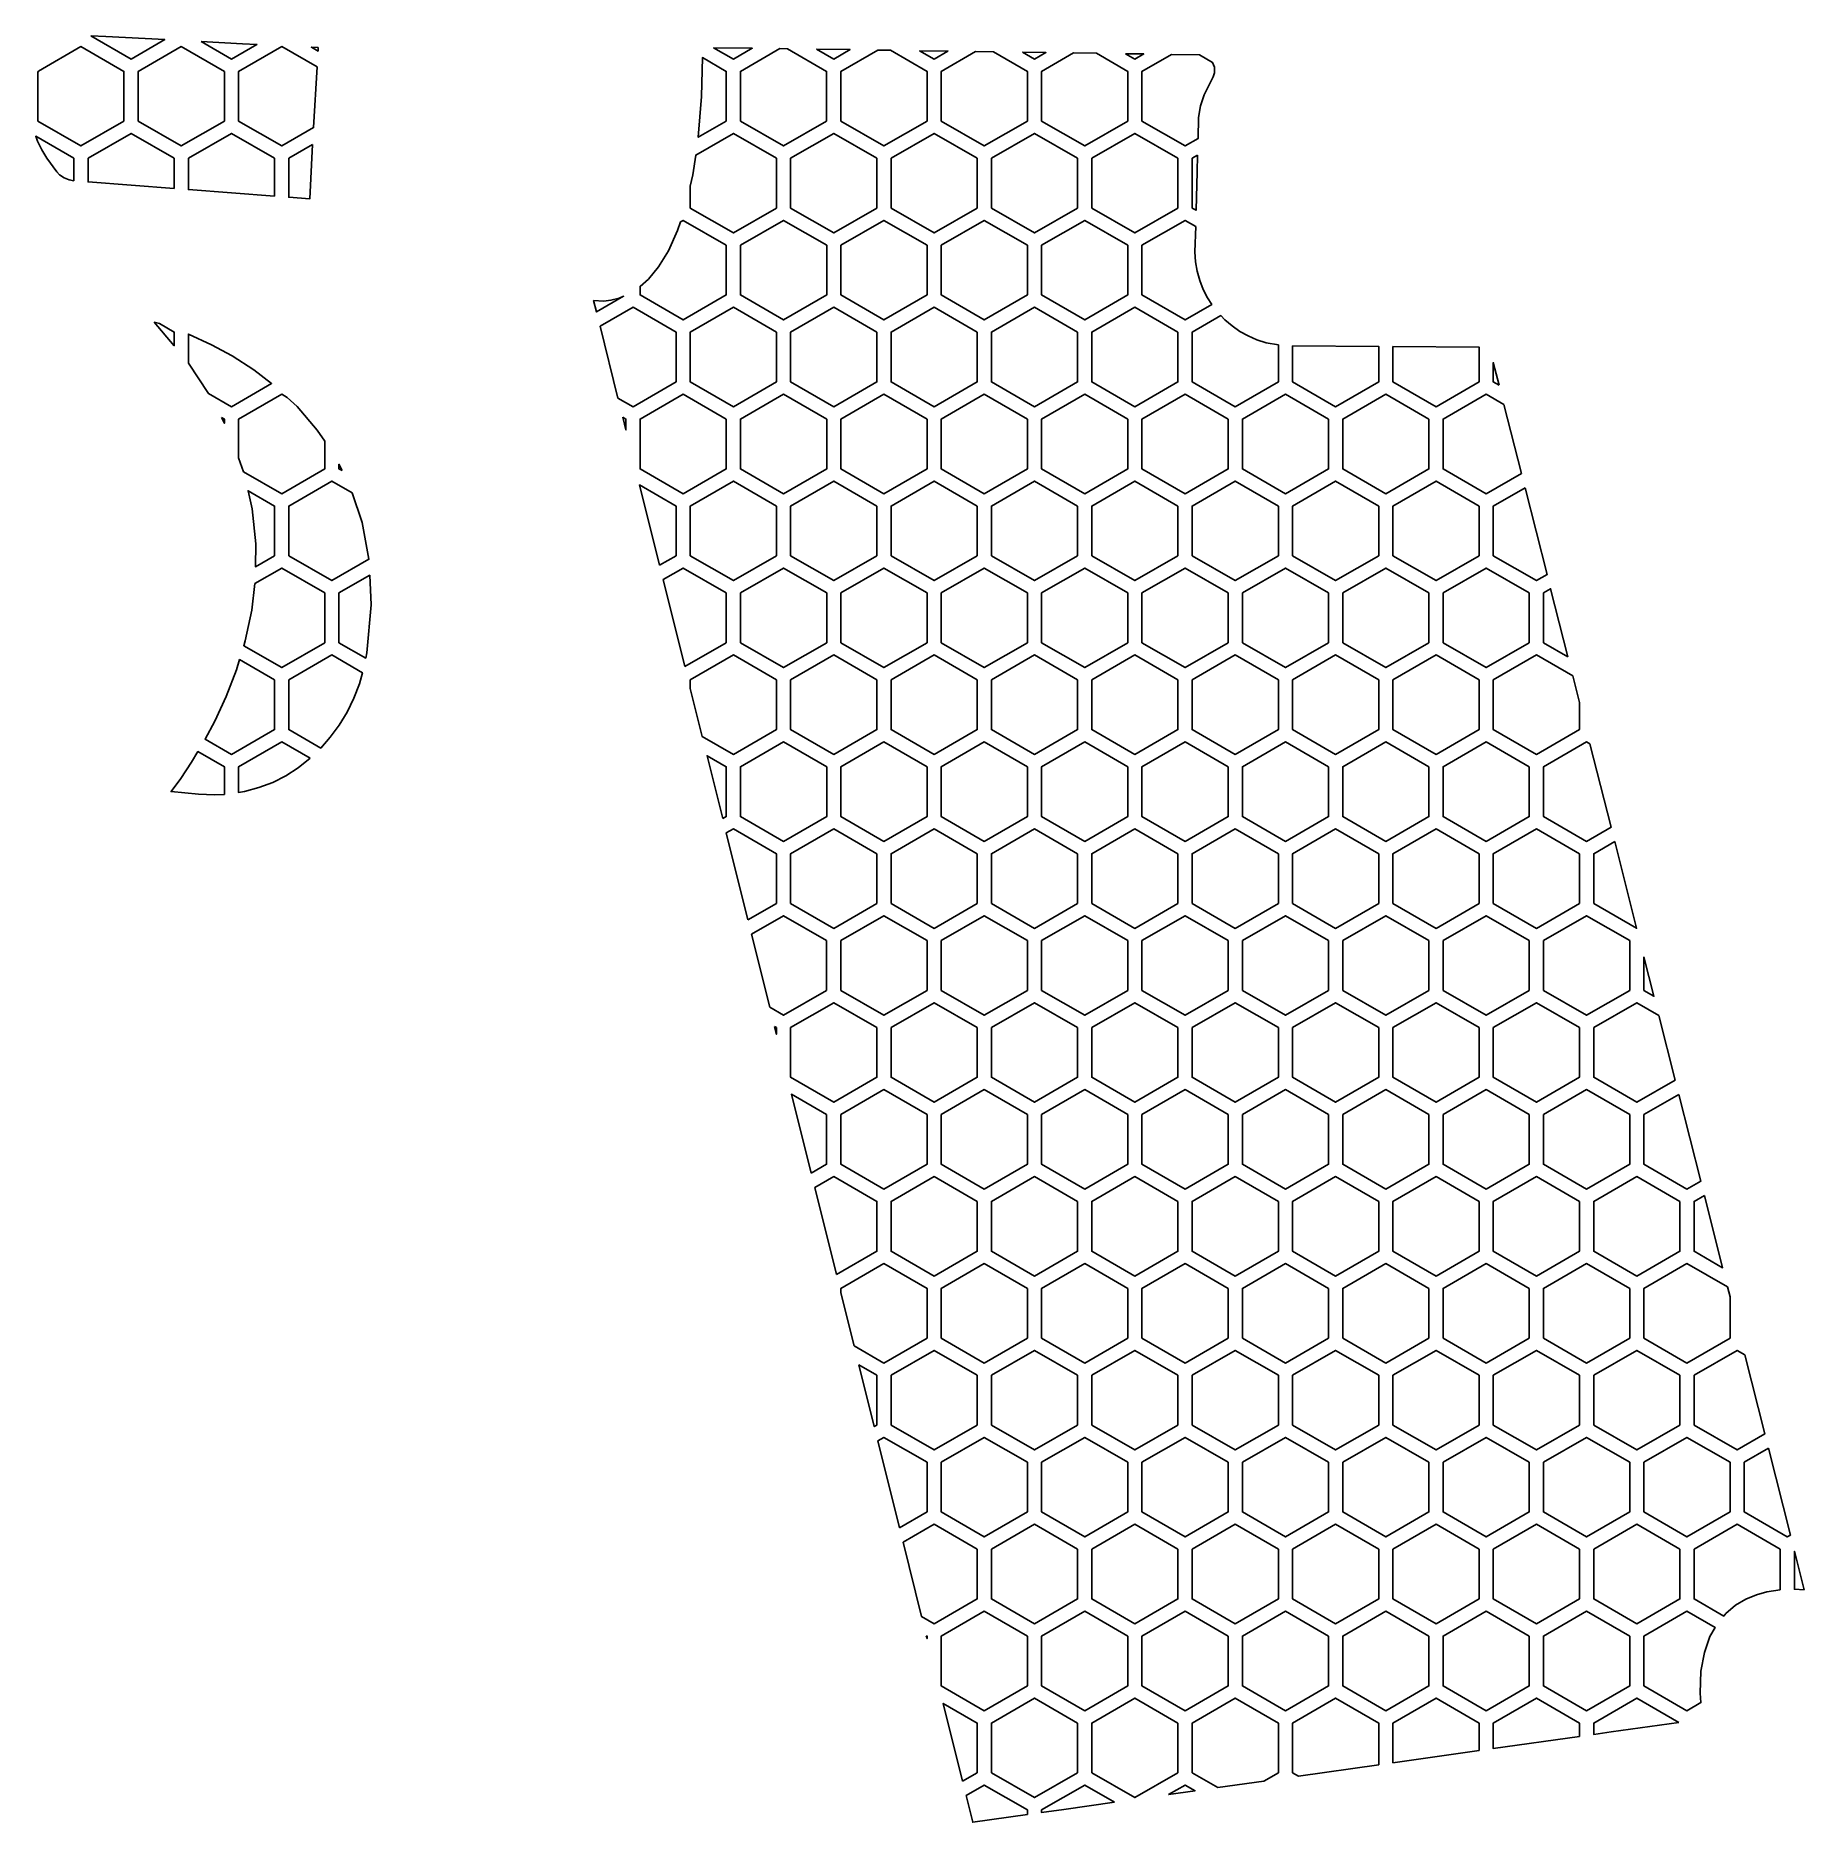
# Model space of a CAD drawing. Header units: millimetres. Extents: x 75.5 to 137.7, y -148.4 to -85.6.
import ezdxf

# ---------------------------------------------------------------- set-up
doc = ezdxf.new("R2010")
doc.units = ezdxf.units.MM

# ---------------------------------------------------------------- blocks, each defined once
blk = doc.blocks.new('HEX')
blk.add_lwpolyline([(1.516, 0.875), (0, 1.75), (-1.516, 0.875), (-1.516, -0.875), (0, -1.75), (1.516, -0.875)], close=True)

msp = doc.modelspace()

# ---------------------------------------------------------------- linework, layer by layer
for points in [[(75.55, -86.835), (77.048, -85.969), (78.563, -86.844), (78.563, -88.594), (77.048, -89.469), (75.532, -88.594), (75.532, -86.873), (75.55, -86.835)], [(77.396, -85.59), (77.929, -85.618), (79.999, -85.727), (78.813, -86.411), (77.396, -85.59)], [(81.275, -85.794), (82.73, -85.87), (83.237, -85.896), (82.345, -86.411), (81.275, -85.794)], [(85.356, -86.689), (85.231, -88.822), (84.11, -89.469), (82.595, -88.594), (82.595, -86.844), (84.11, -85.969), (85.356, -86.689)], [(85.397, -86.009), (85.389, -86.131), (85.158, -85.997), (85.397, -86.009)], [(99.305, -86.01), (100.661, -86.03), (100, -86.411), (99.305, -86.01)], [(101.902, -86.048), (103.281, -86.844), (103.281, -88.594), (101.766, -89.469), (100.25, -88.594), (100.25, -86.844), (101.636, -86.044), (101.902, -86.048)], [(102.928, -86.063), (104.104, -86.08), (103.531, -86.411), (102.928, -86.063)], [(105.08, -86.095), (105.525, -86.101), (106.812, -86.844), (106.812, -88.594), (105.297, -89.469), (103.781, -88.594), (103.781, -86.844), (105.08, -86.095)], [(98.881, -87.73), (98.913, -86.361), (99.75, -86.844), (99.75, -88.594), (98.766, -89.162), (98.881, -87.73)], [(106.551, -86.116), (107.548, -86.131), (107.062, -86.411), (106.551, -86.116)], [(108.523, -86.145), (109.148, -86.154), (110.343, -86.844), (110.343, -88.594), (108.828, -89.469), (107.312, -88.594), (107.312, -86.844), (108.523, -86.145)], [(110.174, -86.169), (110.992, -86.181), (110.593, -86.411), (110.174, -86.169)], [(111.967, -86.195), (112.771, -86.207), (113.874, -86.844), (113.874, -88.594), (112.359, -89.469), (110.843, -88.594), (110.843, -86.844), (111.967, -86.195)], [(113.797, -86.222), (114.436, -86.232), (114.124, -86.411), (113.797, -86.222)], [(116.394, -86.26), (116.858, -86.528), (116.923, -86.7), (116.922, -86.901), (116.877, -87.036), (116.567, -87.671), (116.434, -88.061), (116.366, -88.466), (116.346, -89.206), (115.89, -89.469), (114.374, -88.594), (114.374, -86.844), (115.411, -86.246), (116.394, -86.26)], [(76.798, -90.696), (76.636, -90.664), (76.458, -90.59), (76.3, -90.481), (76.197, -90.379), (75.845, -89.901), (75.67, -89.606), (75.523, -89.302), (75.458, -89.129), (76.798, -89.902), (76.798, -90.696)], [(80.329, -90.966), (77.298, -90.735), (77.298, -89.902), (78.813, -89.027), (80.329, -89.902), (80.329, -90.966)], [(83.86, -91.235), (80.829, -91.004), (80.829, -89.902), (82.345, -89.027), (83.86, -89.902), (83.86, -91.235)], [(98.574, -90.488), (98.677, -89.791), (100, -89.027), (101.516, -89.902), (101.516, -91.652), (100, -92.527), (98.484, -91.652), (98.484, -90.88), (98.574, -90.488)], [(85.197, -89.419), (85.098, -91.328), (84.36, -91.273), (84.36, -89.902), (85.197, -89.419)], [(116.33, -89.793), (116.314, -90.381), (116.278, -91.732), (116.14, -91.652), (116.14, -89.902), (116.33, -89.793)], [(97.013, -94.151), (97.37, -93.719), (97.717, -93.154), (98.04, -92.438), (98.138, -92.141), (98.234, -92.085), (99.75, -92.96), (99.75, -94.71), (98.234, -95.585), (96.719, -94.71), (96.719, -94.41), (97.013, -94.151)], [(116.263, -92.3), (116.235, -93.196), (116.259, -93.542), (116.317, -93.878), (116.408, -94.203), (116.53, -94.514), (116.681, -94.81), (116.831, -95.042), (115.89, -95.585), (114.374, -94.71), (114.374, -92.96), (115.89, -92.085), (116.263, -92.3)], [(95.446, -94.923), (95.692, -94.896), (95.983, -94.823), (96.137, -94.757), (95.185, -95.307), (95.084, -94.903), (95.446, -94.923)], [(95.94, -98.338), (95.311, -95.812), (96.469, -95.143), (97.984, -96.018), (97.984, -97.768), (96.469, -98.643), (95.94, -98.338)], [(117.294, -95.585), (117.545, -95.8), (117.818, -95.99), (118.109, -96.153), (118.419, -96.287), (118.744, -96.39), (119.171, -96.469), (119.171, -97.768), (117.655, -98.643), (116.14, -97.768), (116.14, -96.018), (117.149, -95.436), (117.294, -95.585)], [(79.627, -95.666), (79.807, -95.717), (80.329, -96.018), (80.329, -96.498), (79.627, -95.666)], [(80.829, -97.112), (80.829, -96.087), (81.646, -96.459), (82.366, -96.852), (83.126, -97.342), (83.757, -97.828), (82.345, -98.643), (81.54, -98.179), (80.829, -97.112)], [(119.671, -96.498), (122.702, -96.518), (122.702, -97.768), (121.187, -98.643), (119.671, -97.768), (119.671, -96.498)], [(123.202, -96.521), (126.233, -96.542), (126.233, -97.768), (124.718, -98.643), (123.202, -97.768), (123.202, -96.521)], [(126.936, -97.885), (126.733, -97.768), (126.733, -97.086), (126.936, -97.885)], [(82.595, -100.436), (82.595, -99.076), (84.11, -98.201), (84.299, -98.311), (84.651, -98.639), (85.361, -99.461), (85.626, -99.855), (85.626, -100.826), (84.11, -101.701), (82.771, -100.928), (82.595, -100.436)], [(127.107, -98.562), (127.721, -100.986), (126.483, -101.701), (124.968, -100.826), (124.968, -99.076), (126.483, -98.201), (127.107, -98.562)], [(81.99, -99.016), (82.095, -99.076), (82.095, -99.223), (81.99, -99.016)], [(96.108, -99.013), (96.219, -99.076), (96.219, -99.456), (96.108, -99.013)], [(86.236, -100.89), (86.126, -100.826), (86.126, -100.667), (86.236, -100.89)], [(83.197, -103.467), (83.07, -102.231), (82.926, -101.595), (83.86, -102.134), (83.86, -103.884), (83.189, -104.272), (83.197, -103.467)], [(86.94, -102.711), (87.176, -104.009), (85.876, -104.759), (84.36, -103.884), (84.36, -102.134), (85.876, -101.259), (86.595, -101.674), (86.94, -102.711)], [(97.405, -104.219), (96.702, -101.394), (97.984, -102.134), (97.984, -103.884), (97.405, -104.219)], [(127.849, -101.49), (128.623, -104.544), (128.249, -104.759), (126.733, -103.884), (126.733, -102.134), (127.849, -101.49)], [(82.827, -106.88), (83.055, -105.799), (83.161, -104.865), (84.11, -104.317), (85.626, -105.192), (85.626, -106.942), (84.11, -107.817), (82.776, -107.047), (82.827, -106.88)], [(98.294, -107.783), (97.531, -104.723), (98.234, -104.317), (99.75, -105.192), (99.75, -106.942), (98.294, -107.783)], [(87.253, -105.607), (87.103, -107.296), (87.066, -107.485), (86.126, -106.942), (86.126, -105.192), (87.209, -104.567), (87.253, -105.607)], [(129.356, -107.437), (128.499, -106.942), (128.499, -105.192), (128.75, -105.047), (129.356, -107.437)], [(86.842, -108.385), (86.646, -108.897), (86.409, -109.384), (86.133, -109.842), (85.821, -110.27), (85.486, -110.651), (84.36, -110), (84.36, -108.25), (85.876, -107.375), (86.953, -107.998), (86.842, -108.385)], [(98.484, -108.549), (98.484, -108.25), (100, -107.375), (101.516, -108.25), (101.516, -110), (100, -110.875), (98.907, -110.244), (98.484, -108.549)], [(129.764, -109.051), (129.764, -110), (128.249, -110.875), (126.733, -110), (126.733, -108.25), (128.249, -107.375), (129.527, -108.113), (129.764, -109.051)], [(81.762, -109.699), (82.159, -108.838), (82.521, -107.896), (82.629, -107.539), (83.86, -108.25), (83.86, -110), (82.345, -110.875), (81.418, -110.341), (81.762, -109.699)], [(85.109, -111.01), (84.689, -111.342), (84.253, -111.62), (83.793, -111.855), (83.309, -112.042), (82.805, -112.181), (82.595, -112.216), (82.595, -111.308), (84.11, -110.433), (85.109, -111.01)], [(130.132, -110.501), (130.875, -113.436), (130.014, -113.933), (128.499, -113.058), (128.499, -111.308), (130.014, -110.433), (130.132, -110.501)], [(80.94, -111.147), (81.166, -110.773), (82.095, -111.308), (82.095, -112.279), (81.742, -112.3), (81.188, -112.275), (80.222, -112.182), (80.558, -111.72), (80.94, -111.147)], [(99.626, -113.13), (99.075, -110.919), (99.75, -111.308), (99.75, -113.058), (99.626, -113.13)], [(100.514, -116.695), (99.751, -113.635), (100, -113.491), (101.516, -114.366), (101.516, -116.116), (100.514, -116.695)], [(131.003, -113.94), (131.775, -116.989), (130.264, -116.116), (130.264, -114.366), (131.003, -113.94)], [(101.28, -119.769), (100.64, -117.2), (101.766, -116.549), (103.281, -117.424), (103.281, -119.174), (101.766, -120.049), (101.28, -119.769)], [(132.03, -117.994), (132.38, -119.377), (132.03, -119.174), (132.03, -117.994)], [(132.552, -120.053), (133.128, -122.329), (131.78, -123.107), (130.264, -122.232), (130.264, -120.482), (131.78, -119.607), (132.552, -120.053)], [(101.448, -120.443), (101.516, -120.482), (101.516, -120.715), (101.448, -120.443)], [(102.734, -125.606), (102.041, -122.825), (103.281, -123.54), (103.281, -125.29), (102.734, -125.606)], [(133.256, -122.833), (134.029, -125.886), (133.545, -126.165), (132.03, -125.29), (132.03, -123.54), (133.256, -122.833)], [(103.622, -129.171), (102.86, -126.111), (103.531, -125.723), (105.047, -126.598), (105.047, -128.348), (103.622, -129.171)], [(134.157, -126.39), (134.8, -128.928), (133.795, -128.348), (133.795, -126.598), (134.157, -126.39)], [(103.781, -129.809), (103.781, -129.657), (105.297, -128.782), (106.812, -129.657), (106.812, -131.407), (105.297, -132.282), (104.246, -131.675), (103.781, -129.809)], [(135.061, -129.959), (135.061, -131.407), (133.545, -132.282), (132.03, -131.407), (132.03, -129.657), (133.545, -128.782), (134.971, -129.605), (135.061, -129.959)], [(135.576, -131.993), (136.282, -134.779), (135.311, -135.34), (133.795, -134.465), (133.795, -132.715), (135.311, -131.84), (135.576, -131.993)], [(104.414, -132.349), (105.047, -132.715), (105.047, -134.465), (104.954, -134.518), (104.414, -132.349)], [(105.842, -138.082), (105.08, -135.023), (105.297, -134.898), (106.812, -135.773), (106.812, -137.523), (105.842, -138.082)], [(136.41, -135.283), (137.183, -138.336), (137.076, -138.398), (135.561, -137.523), (135.561, -135.773), (136.41, -135.283)], [(105.968, -138.587), (107.062, -137.956), (108.578, -138.831), (108.578, -140.581), (107.062, -141.456), (106.619, -141.2), (105.968, -138.587)], [(136.826, -140.262), (136.355, -140.333), (135.99, -140.436), (135.619, -140.59), (135.257, -140.804), (134.916, -141.089), (134.838, -141.182), (133.795, -140.581), (133.795, -138.831), (135.311, -137.956), (136.826, -138.831), (136.826, -140.262)], [(137.672, -140.265), (137.326, -140.241), (137.326, -138.902), (137.672, -140.265)], [(134.353, -141.908), (134.158, -142.461), (134.039, -143.122), (134.01, -143.902), (134.036, -144.23), (133.545, -144.514), (132.03, -143.639), (132.03, -141.889), (133.545, -141.014), (134.536, -141.585), (134.353, -141.908)], [(106.787, -141.874), (106.812, -141.889), (106.812, -141.975), (106.787, -141.874)], [(108.063, -146.994), (107.38, -144.255), (108.578, -144.947), (108.578, -146.697), (108.063, -146.994)], [(118.664, -146.989), (117.044, -147.218), (116.14, -146.697), (116.14, -144.947), (117.655, -144.072), (119.171, -144.947), (119.171, -146.697), (118.664, -146.989)], [(122.702, -146.418), (119.88, -146.817), (119.671, -146.697), (119.671, -144.947), (121.187, -144.072), (122.702, -144.947), (122.702, -146.418)], [(126.233, -145.919), (123.202, -146.347), (123.202, -144.947), (124.718, -144.072), (126.233, -144.947), (126.233, -145.919)], [(129.764, -145.419), (126.733, -145.848), (126.733, -144.947), (128.249, -144.072), (129.764, -144.947), (129.764, -145.419)], [(133.258, -144.925), (130.875, -145.262), (130.264, -145.348), (130.264, -144.947), (131.78, -144.072), (133.258, -144.925)], [(110.343, -148.166), (108.422, -148.438), (108.189, -147.499), (108.828, -147.13), (110.343, -148.005), (110.343, -148.166)], [(113.404, -147.733), (111.63, -147.984), (110.843, -148.095), (110.843, -148.005), (112.359, -147.13), (113.404, -147.733)], [(115.312, -147.463), (115.89, -147.13), (116.24, -147.332), (115.312, -147.463)]]:
    msp.add_lwpolyline(points, close=True)

# ---------------------------------------------------------------- block references
for p in [(80.579, -87.719), (103.531, -90.777), (107.062, -90.777), (110.593, -90.777), (114.124, -90.777), (101.766, -93.835), (105.297, -93.835), (108.828, -93.835), (112.359, -93.835), (100, -96.893), (103.531, -96.893), (107.062, -96.893), (110.593, -96.893), (114.124, -96.893), (98.234, -99.951), (101.766, -99.951), (105.297, -99.951), (108.828, -99.951), (112.359, -99.951), (115.89, -99.951), (119.421, -99.951), (122.952, -99.951), (100, -103.009), (103.531, -103.009), (107.062, -103.009), (110.593, -103.009), (114.124, -103.009), (117.655, -103.009), (121.187, -103.009), (124.718, -103.009), (101.766, -106.067), (105.297, -106.067), (108.828, -106.067), (112.359, -106.067), (115.89, -106.067), (119.421, -106.067), (122.952, -106.067), (126.483, -106.067), (103.531, -109.125), (107.062, -109.125), (110.593, -109.125), (114.124, -109.125), (117.655, -109.125), (121.187, -109.125), (124.718, -109.125), (101.766, -112.183), (105.297, -112.183), (108.828, -112.183), (112.359, -112.183), (115.89, -112.183), (119.421, -112.183), (122.952, -112.183), (126.483, -112.183), (103.531, -115.241), (107.062, -115.241), (110.593, -115.241), (114.124, -115.241), (117.655, -115.241), (121.187, -115.241), (124.718, -115.241), (128.249, -115.241), (105.297, -118.299), (108.828, -118.299), (112.359, -118.299), (115.89, -118.299), (119.421, -118.299), (122.952, -118.299), (126.483, -118.299), (130.014, -118.299), (103.531, -121.357), (107.062, -121.357), (110.593, -121.357), (114.124, -121.357), (117.655, -121.357), (121.187, -121.357), (124.718, -121.357), (128.249, -121.357), (105.297, -124.415), (108.828, -124.415), (112.359, -124.415), (115.89, -124.415), (119.421, -124.415), (122.952, -124.415), (126.483, -124.415), (130.014, -124.415), (107.062, -127.473), (110.593, -127.473), (114.124, -127.473), (117.655, -127.473), (121.187, -127.473), (124.718, -127.473), (128.249, -127.473), (131.78, -127.473), (108.828, -130.532), (112.359, -130.532), (115.89, -130.532), (119.421, -130.532), (122.952, -130.532), (126.483, -130.532), (130.014, -130.532), (107.062, -133.59), (110.593, -133.59), (114.124, -133.59), (117.655, -133.59), (121.187, -133.59), (124.718, -133.59), (128.249, -133.59), (131.78, -133.59), (108.828, -136.648), (112.359, -136.648), (115.89, -136.648), (119.421, -136.648), (122.952, -136.648), (126.483, -136.648), (130.014, -136.648), (133.545, -136.648), (110.593, -139.706), (114.124, -139.706), (117.655, -139.706), (121.187, -139.706), (124.718, -139.706), (128.249, -139.706), (131.78, -139.706), (108.828, -142.764), (112.359, -142.764), (115.89, -142.764), (119.421, -142.764), (122.952, -142.764), (126.483, -142.764), (130.014, -142.764), (110.593, -145.822), (114.124, -145.822)]:
    msp.add_blockref('HEX', p)

doc.saveas('drawing.dxf')
